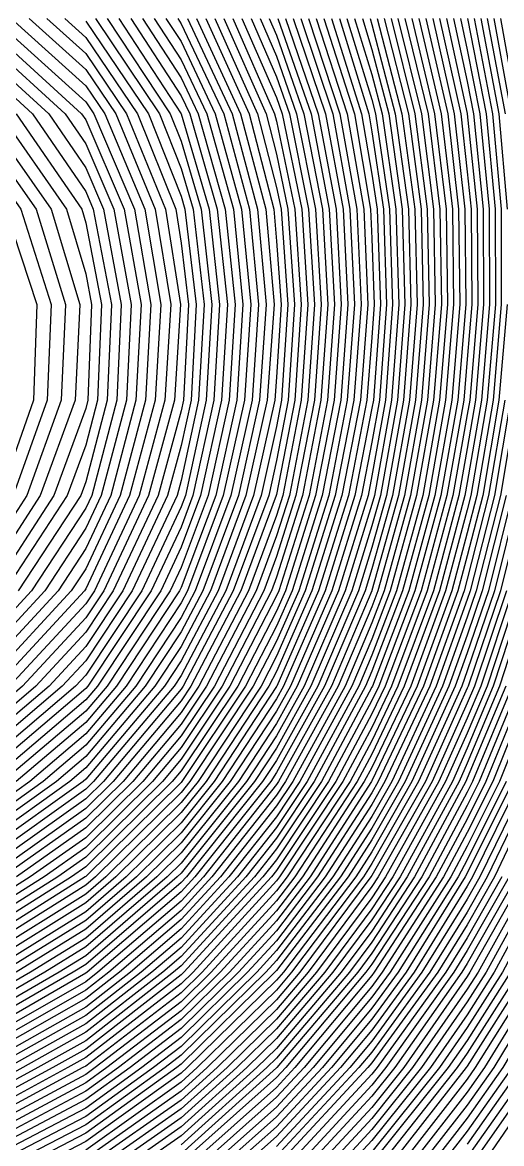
# Model space of a CAD drawing. Header units: inches. Extents: x -3765 to -2207, y 6717241 to 6718976.
# Drawn here: x -2479.46 to -2460.63, y 6717790.76 to 6717834.82 of the extents above; entities that cross this region are included whole.
import ezdxf

# ---------------------------------------------------------------- set-up
doc = ezdxf.new("R2010")
doc.units = ezdxf.units.IN
doc.header["$MEASUREMENT"] = 0

msp = doc.modelspace()

# ---------------------------------------------------------------- linework, layer by layer
for points in [[(-2461.566, 6717857.459), (-2458.749, 6717853.711), (-2458.231, 6717852.863), (-2456.679, 6717849.963), (-2455.163, 6717846.215), (-2454.483, 6717843.991), (-2454.037, 6717842.466), (-2453.216, 6717838.718), (-2452.688, 6717834.97), (-2452.411, 6717831.222), (-2452.363, 6717827.474), (-2452.524, 6717823.726), (-2452.894, 6717819.978), (-2453.484, 6717816.23), (-2454.322, 6717812.482), (-2454.483, 6717811.92), (-2455.345, 6717808.734), (-2456.647, 6717804.986), (-2458.231, 6717801.42), (-2458.313, 6717801.238), (-2460.275, 6717797.49), (-2461.979, 6717794.81), (-2462.722, 6717793.742), (-2465.727, 6717789.998)], [(-2461.979, 6717857.334), (-2459.196, 6717853.711), (-2458.231, 6717852.132), (-2457.07, 6717849.963), (-2455.508, 6717846.215), (-2454.483, 6717842.865), (-2454.366, 6717842.466), (-2453.516, 6717838.718), (-2452.967, 6717834.97), (-2452.677, 6717831.222), (-2452.62, 6717827.474), (-2452.778, 6717823.726), (-2453.151, 6717819.978), (-2453.747, 6717816.23), (-2454.483, 6717812.97), (-2454.586, 6717812.482), (-2455.607, 6717808.734), (-2456.93, 6717804.986), (-2458.231, 6717802.056), (-2458.601, 6717801.238), (-2460.595, 6717797.49), (-2461.979, 6717795.313), (-2463.073, 6717793.742), (-2465.727, 6717790.434)], [(-2461.04, 6717857.459), (-2458.302, 6717853.711), (-2458.231, 6717853.594), (-2456.288, 6717849.963), (-2454.819, 6717846.215), (-2454.483, 6717845.117), (-2453.707, 6717842.466), (-2452.915, 6717838.718), (-2452.408, 6717834.97), (-2452.145, 6717831.222), (-2452.105, 6717827.474), (-2452.27, 6717823.726), (-2452.638, 6717819.978), (-2453.221, 6717816.23), (-2454.046, 6717812.482), (-2454.483, 6717810.953), (-2455.083, 6717808.734), (-2456.365, 6717804.986), (-2458.009, 6717801.238), (-2458.231, 6717800.799), (-2459.954, 6717797.49), (-2461.979, 6717794.307), (-2462.372, 6717793.742), (-2465.334, 6717789.994)], [(-2460.514, 6717857.459), (-2458.231, 6717854.319), (-2457.85, 6717853.711), (-2455.897, 6717849.963), (-2454.483, 6717846.241), (-2454.473, 6717846.215), (-2453.378, 6717842.466), (-2452.615, 6717838.718), (-2452.128, 6717834.97), (-2451.879, 6717831.222), (-2451.847, 6717827.474), (-2452.015, 6717823.726), (-2452.382, 6717819.978), (-2452.958, 6717816.23), (-2453.769, 6717812.482), (-2454.483, 6717809.985), (-2454.822, 6717808.734), (-2456.083, 6717804.986), (-2457.698, 6717801.238), (-2458.231, 6717800.185), (-2459.634, 6717797.49), (-2461.979, 6717793.803), (-2462.022, 6717793.742), (-2464.937, 6717789.994)], [(-2459.988, 6717857.459), (-2458.231, 6717855.042), (-2457.398, 6717853.711), (-2455.506, 6717849.963), (-2454.483, 6717847.27), (-2454.106, 6717846.215), (-2453.048, 6717842.466), (-2452.314, 6717838.718), (-2451.848, 6717834.97), (-2451.613, 6717831.222), (-2451.59, 6717827.474), (-2451.761, 6717823.726), (-2452.126, 6717819.978), (-2452.695, 6717816.23), (-2453.493, 6717812.482), (-2454.483, 6717809.018), (-2454.56, 6717808.734), (-2455.8, 6717804.986), (-2457.387, 6717801.238), (-2458.231, 6717799.57), (-2459.314, 6717797.49), (-2461.662, 6717793.742), (-2461.979, 6717793.293), (-2464.54, 6717789.994)], [(-2459.463, 6717857.459), (-2458.231, 6717855.765), (-2456.946, 6717853.711), (-2455.115, 6717849.963), (-2454.483, 6717848.299), (-2453.738, 6717846.215), (-2452.719, 6717842.466), (-2452.014, 6717838.718), (-2451.568, 6717834.97), (-2451.347, 6717831.222), (-2451.332, 6717827.474), (-2451.507, 6717823.726), (-2451.87, 6717819.978), (-2452.432, 6717816.23), (-2453.216, 6717812.482), (-2454.273, 6717808.734), (-2454.483, 6717808.129), (-2455.518, 6717804.986), (-2457.076, 6717801.238), (-2458.231, 6717798.955), (-2458.994, 6717797.49), (-2461.301, 6717793.742), (-2461.979, 6717792.782), (-2464.144, 6717789.994)], [(-2458.937, 6717857.459), (-2458.231, 6717856.488), (-2456.493, 6717853.711), (-2454.724, 6717849.963), (-2454.483, 6717849.328), (-2453.37, 6717846.215), (-2452.39, 6717842.466), (-2451.713, 6717838.718), (-2451.288, 6717834.97), (-2451.081, 6717831.222), (-2451.075, 6717827.474), (-2451.253, 6717823.726), (-2451.614, 6717819.978), (-2452.169, 6717816.23), (-2452.94, 6717812.482), (-2453.977, 6717808.734), (-2454.483, 6717807.272), (-2455.236, 6717804.986), (-2456.765, 6717801.238), (-2458.231, 6717798.341), (-2458.674, 6717797.49), (-2460.939, 6717793.742), (-2461.979, 6717792.271), (-2463.747, 6717789.994)], [(-2458.231, 6717857.211), (-2456.041, 6717853.711), (-2454.483, 6717850.338), (-2454.322, 6717849.963), (-2453.002, 6717846.215), (-2452.06, 6717842.466), (-2451.413, 6717838.718), (-2451.008, 6717834.97), (-2450.815, 6717831.222), (-2450.817, 6717827.474), (-2450.998, 6717823.726), (-2451.358, 6717819.978), (-2451.906, 6717816.23), (-2452.664, 6717812.482), (-2453.681, 6717808.734), (-2454.483, 6717806.414), (-2454.953, 6717804.986), (-2456.454, 6717801.238), (-2458.231, 6717797.726), (-2458.354, 6717797.49), (-2460.578, 6717793.742), (-2461.979, 6717791.76), (-2463.35, 6717789.994)], [(-2456.806, 6717857.459), (-2454.684, 6717853.711), (-2454.483, 6717853.275), (-2453.068, 6717849.963), (-2451.899, 6717846.215), (-2451.072, 6717842.466), (-2450.735, 6717840.295), (-2450.481, 6717838.718), (-2450.091, 6717834.97), (-2449.918, 6717831.222), (-2449.944, 6717827.474), (-2450.158, 6717823.726), (-2450.565, 6717819.978), (-2450.735, 6717818.926), (-2451.117, 6717816.23), (-2451.835, 6717812.482), (-2452.792, 6717808.734), (-2454.051, 6717804.986), (-2454.483, 6717803.917), (-2455.522, 6717801.238), (-2457.318, 6717797.49), (-2458.231, 6717795.886), (-2459.494, 6717793.742), (-2461.979, 6717790.227)], [(-2457.342, 6717857.459), (-2455.136, 6717853.711), (-2454.483, 6717852.296), (-2453.486, 6717849.963), (-2452.267, 6717846.215), (-2451.401, 6717842.466), (-2450.812, 6717838.718), (-2450.735, 6717837.969), (-2450.409, 6717834.97), (-2450.221, 6717831.222), (-2450.239, 6717827.474), (-2450.452, 6717823.726), (-2450.735, 6717821.141), (-2450.846, 6717819.978), (-2451.38, 6717816.23), (-2452.111, 6717812.482), (-2453.088, 6717808.734), (-2454.375, 6717804.986), (-2454.483, 6717804.719), (-2455.833, 6717801.238), (-2457.667, 6717797.49), (-2458.231, 6717796.499), (-2459.855, 6717793.742), (-2461.979, 6717790.738)], [(-2456.269, 6717857.459), (-2454.483, 6717854.246), (-2454.212, 6717853.711), (-2452.65, 6717849.963), (-2451.531, 6717846.215), (-2450.743, 6717842.466), (-2450.735, 6717842.415), (-2450.14, 6717838.718), (-2449.773, 6717834.97), (-2449.615, 6717831.222), (-2449.649, 6717827.474), (-2449.864, 6717823.726), (-2450.266, 6717819.978), (-2450.735, 6717817.071), (-2450.854, 6717816.23), (-2451.558, 6717812.482), (-2452.495, 6717808.734), (-2453.727, 6717804.986), (-2454.483, 6717803.115), (-2455.211, 6717801.238), (-2456.969, 6717797.49), (-2458.231, 6717795.272), (-2459.133, 6717793.742), (-2461.754, 6717789.994)], [(-2455.733, 6717857.459), (-2454.483, 6717855.21), (-2453.725, 6717853.711), (-2452.232, 6717849.963), (-2451.163, 6717846.215), (-2450.735, 6717844.174), (-2450.37, 6717842.466), (-2449.799, 6717838.718), (-2449.455, 6717834.97), (-2449.313, 6717831.222), (-2449.354, 6717827.474), (-2449.57, 6717823.726), (-2449.966, 6717819.978), (-2450.564, 6717816.23), (-2450.735, 6717815.418), (-2451.282, 6717812.482), (-2452.199, 6717808.734), (-2453.402, 6717804.986), (-2454.483, 6717802.313), (-2454.9, 6717801.238), (-2456.62, 6717797.49), (-2458.231, 6717794.659), (-2458.771, 6717793.742), (-2461.34, 6717789.994)], [(-2478.851, 6717793.742), (-2480.719, 6717792.736), (-2484.467, 6717791.431), (-2488.215, 6717790.819), (-2491.963, 6717790.899), (-2495.711, 6717791.74), (-2499.46, 6717793.496), (-2499.807, 6717793.742), (-2503.208, 6717796.552), (-2504.027, 6717797.49), (-2506.647, 6717801.238), (-2506.956, 6717801.807), (-2508.387, 6717804.986), (-2509.574, 6717808.734), (-2510.319, 6717812.482), (-2510.675, 6717816.23), (-2510.666, 6717819.978), (-2510.304, 6717823.726), (-2509.6, 6717827.474), (-2508.553, 6717831.222), (-2507.126, 6717834.97)], [(-2479.442, 6717793.742), (-2480.719, 6717793.054), (-2484.467, 6717791.746), (-2488.215, 6717791.138), (-2491.963, 6717791.23), (-2495.711, 6717792.093), (-2499.187, 6717793.742), (-2499.46, 6717793.888), (-2503.208, 6717797.004), (-2503.632, 6717797.49), (-2506.296, 6717801.238), (-2506.956, 6717802.452), (-2508.096, 6717804.986), (-2509.304, 6717808.734), (-2510.064, 6717812.482), (-2510.429, 6717816.23), (-2510.424, 6717819.978), (-2510.063, 6717823.726), (-2509.356, 6717827.474), (-2508.301, 6717831.222), (-2506.956, 6717834.74), (-2506.858, 6717834.97)], [(-2478.019, 6717797.49), (-2480.719, 6717795.939), (-2484.467, 6717794.591), (-2488.215, 6717794.013), (-2491.963, 6717794.223), (-2495.711, 6717795.311), (-2499.46, 6717797.475), (-2499.477, 6717797.49), (-2503.13, 6717801.238), (-2503.208, 6717801.339), (-2505.342, 6717804.986), (-2506.869, 6717808.734), (-2506.956, 6717809.052), (-2507.766, 6717812.482), (-2508.213, 6717816.23), (-2508.249, 6717819.978), (-2507.894, 6717823.726), (-2507.161, 6717827.474), (-2506.956, 6717828.177), (-2505.978, 6717831.222), (-2504.343, 6717834.97)], [(-2478.578, 6717797.49), (-2480.719, 6717796.261), (-2484.467, 6717794.911), (-2488.215, 6717794.338), (-2491.963, 6717794.562), (-2495.711, 6717795.673), (-2498.856, 6717797.49), (-2499.46, 6717797.899), (-2502.716, 6717801.238), (-2503.208, 6717801.882), (-2505.024, 6717804.986), (-2506.574, 6717808.734), (-2506.956, 6717810.133), (-2507.511, 6717812.482), (-2507.967, 6717816.23), (-2508.008, 6717819.978), (-2507.653, 6717823.726), (-2506.956, 6717827.278), (-2506.914, 6717827.474), (-2505.71, 6717831.222), (-2504.064, 6717834.97)], [(-2479.138, 6717797.49), (-2480.719, 6717796.582), (-2484.467, 6717795.23), (-2488.215, 6717794.664), (-2491.963, 6717794.901), (-2495.711, 6717796.036), (-2498.229, 6717797.49), (-2499.46, 6717798.324), (-2502.301, 6717801.238), (-2503.208, 6717802.425), (-2504.706, 6717804.986), (-2506.28, 6717808.734), (-2506.956, 6717811.213), (-2507.255, 6717812.482), (-2507.721, 6717816.23), (-2507.766, 6717819.978), (-2507.412, 6717823.726), (-2506.956, 6717826.05), (-2506.651, 6717827.474), (-2505.441, 6717831.222), (-2503.784, 6717834.97)], [(-2478.071, 6717801.238), (-2480.719, 6717799.576), (-2484.467, 6717798.14), (-2488.215, 6717797.595), (-2491.963, 6717797.978), (-2495.711, 6717799.413), (-2498.289, 6717801.238), (-2499.46, 6717802.26), (-2501.603, 6717804.986), (-2503.208, 6717807.798), (-2503.628, 6717808.734), (-2504.775, 6717812.482), (-2505.374, 6717816.23), (-2505.471, 6717819.978), (-2505.101, 6717823.726), (-2504.288, 6717827.474), (-2503.208, 6717830.69), (-2502.999, 6717831.222), (-2501.009, 6717834.97)], [(-2478.61, 6717801.238), (-2480.719, 6717799.914), (-2484.467, 6717798.477), (-2488.215, 6717797.94), (-2491.963, 6717798.338), (-2495.711, 6717799.799), (-2497.744, 6717801.238), (-2499.46, 6717802.736), (-2501.229, 6717804.986), (-2503.208, 6717808.454), (-2503.333, 6717808.734), (-2504.496, 6717812.482), (-2505.105, 6717816.23), (-2505.208, 6717819.978), (-2504.841, 6717823.726), (-2504.026, 6717827.474), (-2503.208, 6717829.909), (-2502.693, 6717831.222), (-2500.692, 6717834.97)], [(-2479.148, 6717801.238), (-2480.719, 6717800.252), (-2484.467, 6717798.815), (-2488.215, 6717798.284), (-2491.963, 6717798.698), (-2495.711, 6717800.185), (-2497.199, 6717801.238), (-2499.46, 6717803.212), (-2500.854, 6717804.986), (-2503.009, 6717808.734), (-2503.208, 6717809.246), (-2504.218, 6717812.482), (-2504.837, 6717816.23), (-2504.946, 6717819.978), (-2504.58, 6717823.726), (-2503.763, 6717827.474), (-2503.208, 6717829.128), (-2502.387, 6717831.222), (-2500.375, 6717834.97)], [(-2478.65, 6717804.986), (-2480.719, 6717803.511), (-2484.467, 6717801.918), (-2488.215, 6717801.402), (-2491.963, 6717802.021), (-2495.711, 6717803.944), (-2496.888, 6717804.986), (-2499.46, 6717808.011), (-2499.896, 6717808.734), (-2501.454, 6717812.482), (-2502.288, 6717816.23), (-2502.479, 6717819.978), (-2502.083, 6717823.726), (-2501.137, 6717827.474), (-2499.632, 6717831.222), (-2499.46, 6717831.538), (-2497.086, 6717834.97)], [(-2479.174, 6717804.986), (-2480.719, 6717803.885), (-2484.467, 6717802.293), (-2488.215, 6717801.786), (-2491.963, 6717802.424), (-2495.711, 6717804.376), (-2496.401, 6717804.986), (-2499.46, 6717808.584), (-2499.55, 6717808.734), (-2501.128, 6717812.482), (-2501.975, 6717816.23), (-2502.174, 6717819.978), (-2501.782, 6717823.726), (-2500.836, 6717827.474), (-2499.46, 6717830.895), (-2499.294, 6717831.222), (-2496.697, 6717834.97)], [(-2479.452, 6717808.734), (-2480.719, 6717807.657), (-2484.467, 6717805.795), (-2488.215, 6717805.292), (-2491.963, 6717806.253), (-2495.469, 6717808.734), (-2495.711, 6717808.98), (-2497.83, 6717812.482), (-2499.071, 6717816.23), (-2499.419, 6717819.978), (-2498.979, 6717823.726), (-2497.803, 6717827.474), (-2495.892, 6717831.222), (-2495.711, 6717831.48), (-2492.25, 6717834.97)], [(-2465.8, 6717834.97), (-2465.727, 6717834.733), (-2464.806, 6717831.222), (-2464.289, 6717827.474), (-2464.192, 6717823.726), (-2464.484, 6717819.978), (-2465.154, 6717816.23), (-2465.727, 6717814.185), (-2466.252, 6717812.482), (-2467.855, 6717808.734), (-2469.475, 6717805.817), (-2470.021, 6717804.986), (-2473.014, 6717801.238), (-2473.223, 6717801.01), (-2476.971, 6717797.791), (-2477.459, 6717797.49), (-2480.719, 6717795.618), (-2484.467, 6717794.272), (-2487.878, 6717793.742)], [(-2477.793, 6717834.97), (-2476.971, 6717834.23), (-2474.934, 6717831.222), (-2473.434, 6717827.474), (-2473.223, 6717826.139), (-2472.935, 6717823.726), (-2473.131, 6717819.978), (-2473.223, 6717819.559), (-2474.129, 6717816.23), (-2475.887, 6717812.482), (-2476.971, 6717810.851), (-2478.933, 6717808.734), (-2480.719, 6717807.216), (-2484.467, 6717805.35), (-2487.13, 6717804.986)], [(-2472.969, 6717834.97), (-2471.216, 6717831.222), (-2470.217, 6717827.474), (-2469.878, 6717823.726), (-2470.138, 6717819.978), (-2470.971, 6717816.23), (-2472.371, 6717812.482), (-2473.223, 6717810.862), (-2474.629, 6717808.734), (-2476.971, 6717805.965), (-2478.125, 6717804.986), (-2480.719, 6717803.138), (-2484.467, 6717801.544), (-2486.669, 6717801.238)], [(-2469.115, 6717834.97), (-2467.833, 6717831.222), (-2467.129, 6717827.474), (-2466.935, 6717823.726), (-2467.21, 6717819.978), (-2467.937, 6717816.23), (-2469.125, 6717812.482), (-2469.475, 6717811.686), (-2470.998, 6717808.734), (-2473.223, 6717805.402), (-2473.574, 6717804.986), (-2476.971, 6717801.635), (-2477.533, 6717801.238), (-2480.719, 6717799.238), (-2484.467, 6717797.803), (-2486.611, 6717797.49)], [(-2465.52, 6717834.97), (-2464.549, 6717831.222), (-2464.043, 6717827.474), (-2463.952, 6717823.726), (-2464.248, 6717819.978), (-2464.916, 6717816.23), (-2465.727, 6717813.339), (-2465.991, 6717812.482), (-2467.586, 6717808.734), (-2469.475, 6717805.334), (-2469.703, 6717804.986), (-2472.68, 6717801.238), (-2473.223, 6717800.647), (-2476.917, 6717797.49), (-2476.971, 6717797.447), (-2480.719, 6717795.297), (-2484.467, 6717793.952), (-2485.823, 6717793.742)], [(-2462.246, 6717834.97), (-2461.979, 6717833.745), (-2461.482, 6717831.222), (-2461.117, 6717827.474), (-2461.104, 6717823.726), (-2461.423, 6717819.978), (-2461.979, 6717816.731), (-2462.067, 6717816.23), (-2463.069, 6717812.482), (-2464.452, 6717808.734), (-2465.727, 6717806.063), (-2466.304, 6717804.986), (-2468.756, 6717801.238), (-2469.475, 6717800.297), (-2472.04, 6717797.49), (-2473.223, 6717796.33), (-2476.597, 6717793.742), (-2476.971, 6717793.472), (-2480.719, 6717791.463), (-2484.467, 6717790.172)], [(-2462.519, 6717834.97), (-2461.979, 6717832.492), (-2461.729, 6717831.222), (-2461.354, 6717827.474), (-2461.336, 6717823.726), (-2461.653, 6717819.978), (-2461.979, 6717818.073), (-2462.305, 6717816.23), (-2463.311, 6717812.482), (-2464.703, 6717808.734), (-2465.727, 6717806.589), (-2466.585, 6717804.986), (-2469.055, 6717801.238), (-2469.475, 6717800.688), (-2472.398, 6717797.49), (-2473.223, 6717796.68), (-2476.971, 6717793.802), (-2477.079, 6717793.742), (-2480.719, 6717791.781), (-2484.467, 6717790.487)], [(-2468.814, 6717834.97), (-2467.55, 6717831.222), (-2466.858, 6717827.474), (-2466.673, 6717823.726), (-2466.952, 6717819.978), (-2467.68, 6717816.23), (-2468.864, 6717812.482), (-2469.475, 6717811.092), (-2470.691, 6717808.734), (-2473.194, 6717804.986), (-2473.223, 6717804.949), (-2476.971, 6717801.254), (-2476.995, 6717801.238), (-2480.719, 6717798.9), (-2484.403, 6717797.49)], [(-2472.612, 6717834.97), (-2470.883, 6717831.222), (-2469.9, 6717827.474), (-2469.572, 6717823.726), (-2469.839, 6717819.978), (-2470.674, 6717816.23), (-2472.071, 6717812.482), (-2473.223, 6717810.292), (-2474.252, 6717808.734), (-2476.971, 6717805.519), (-2477.6, 6717804.986), (-2480.719, 6717802.764), (-2484.305, 6717801.238)], [(-2476.971, 6717834.863), (-2474.505, 6717831.222), (-2473.223, 6717827.991), (-2473.072, 6717827.474), (-2472.629, 6717823.726), (-2472.832, 6717819.978), (-2473.223, 6717818.189), (-2473.756, 6717816.23), (-2475.515, 6717812.482), (-2476.971, 6717810.291), (-2478.414, 6717808.734), (-2480.719, 6717806.775), (-2484.305, 6717804.986)], [(-2465.247, 6717834.97), (-2464.291, 6717831.222), (-2463.796, 6717827.474), (-2463.712, 6717823.726), (-2464.011, 6717819.978), (-2464.679, 6717816.23), (-2465.727, 6717812.492), (-2465.73, 6717812.482), (-2467.317, 6717808.734), (-2469.396, 6717804.986), (-2469.475, 6717804.867), (-2472.346, 6717801.238), (-2473.223, 6717800.284), (-2476.492, 6717797.49), (-2476.971, 6717797.116), (-2480.719, 6717794.975), (-2484.162, 6717793.742)], [(-2461.973, 6717834.97), (-2461.235, 6717831.222), (-2460.88, 6717827.474), (-2460.872, 6717823.726), (-2461.193, 6717819.978), (-2461.834, 6717816.23), (-2461.979, 6717815.662), (-2462.828, 6717812.482), (-2464.201, 6717808.734), (-2465.727, 6717805.538), (-2466.023, 6717804.986), (-2468.456, 6717801.238), (-2469.475, 6717799.905), (-2471.682, 6717797.49), (-2473.223, 6717795.979), (-2476.14, 6717793.742), (-2476.971, 6717793.142), (-2480.719, 6717791.145), (-2484.067, 6717789.994)], [(-2483.735, 6717834.97), (-2480.719, 6717833.897), (-2477.777, 6717831.222), (-2476.971, 6717830.045), (-2475.863, 6717827.474), (-2475.186, 6717823.726), (-2475.374, 6717819.978), (-2476.364, 6717816.23), (-2476.971, 6717814.936), (-2478.582, 6717812.482), (-2480.719, 6717810.174), (-2483.028, 6717808.734)], [(-2468.512, 6717834.97), (-2467.266, 6717831.222), (-2466.587, 6717827.474), (-2466.41, 6717823.726), (-2466.694, 6717819.978), (-2467.422, 6717816.23), (-2468.603, 6717812.482), (-2469.475, 6717810.498), (-2470.385, 6717808.734), (-2472.877, 6717804.986), (-2473.223, 6717804.554), (-2476.587, 6717801.238), (-2476.971, 6717800.907), (-2480.719, 6717798.562), (-2483.521, 6717797.49)], [(-2472.256, 6717834.97), (-2470.549, 6717831.222), (-2469.583, 6717827.474), (-2469.475, 6717826.225), (-2469.296, 6717823.726), (-2469.475, 6717820.878), (-2469.539, 6717819.978), (-2470.376, 6717816.23), (-2471.771, 6717812.482), (-2473.223, 6717809.722), (-2473.876, 6717808.734), (-2476.971, 6717805.074), (-2477.075, 6717804.986), (-2480.719, 6717802.39), (-2483.427, 6717801.238)], [(-2476.588, 6717834.97), (-2474.076, 6717831.222), (-2473.223, 6717829.073), (-2472.754, 6717827.474), (-2472.323, 6717823.726), (-2472.533, 6717819.978), (-2473.223, 6717816.819), (-2473.383, 6717816.23), (-2475.143, 6717812.482), (-2476.971, 6717809.73), (-2477.895, 6717808.734), (-2480.719, 6717806.334), (-2483.421, 6717804.986)], [(-2464.974, 6717834.97), (-2464.034, 6717831.222), (-2463.549, 6717827.474), (-2463.472, 6717823.726), (-2463.774, 6717819.978), (-2464.441, 6717816.23), (-2465.488, 6717812.482), (-2465.727, 6717811.855), (-2467.048, 6717808.734), (-2469.115, 6717804.986), (-2469.475, 6717804.445), (-2472.012, 6717801.238), (-2473.223, 6717799.921), (-2476.067, 6717797.49), (-2476.971, 6717796.784), (-2480.719, 6717794.654), (-2483.265, 6717793.742)], [(-2461.712, 6717834.97), (-2460.989, 6717831.222), (-2460.643, 6717827.474), (-2460.641, 6717823.726), (-2460.963, 6717819.978), (-2461.602, 6717816.23), (-2461.979, 6717814.756), (-2462.586, 6717812.482), (-2463.951, 6717808.734), (-2465.727, 6717805.013), (-2465.741, 6717804.986), (-2468.157, 6717801.238), (-2469.475, 6717799.514), (-2471.324, 6717797.49), (-2473.223, 6717795.628), (-2475.682, 6717793.742), (-2476.971, 6717792.812), (-2480.719, 6717790.826), (-2483.142, 6717789.994)], [(-2468.211, 6717834.97), (-2466.982, 6717831.222), (-2466.316, 6717827.474), (-2466.148, 6717823.726), (-2466.437, 6717819.978), (-2467.165, 6717816.23), (-2468.342, 6717812.482), (-2469.475, 6717809.905), (-2470.079, 6717808.734), (-2472.559, 6717804.986), (-2473.223, 6717804.158), (-2476.185, 6717801.238), (-2476.971, 6717800.561), (-2480.719, 6717798.225), (-2482.639, 6717797.49)], [(-2471.9, 6717834.97), (-2470.215, 6717831.222), (-2469.475, 6717828.334), (-2469.296, 6717827.474), (-2469.034, 6717823.726), (-2469.273, 6717819.978), (-2469.475, 6717818.933), (-2470.079, 6717816.23), (-2471.471, 6717812.482), (-2473.223, 6717809.152), (-2473.499, 6717808.734), (-2476.662, 6717804.986), (-2476.971, 6717804.681), (-2480.719, 6717802.016), (-2482.548, 6717801.238)], [(-2476.126, 6717834.97), (-2473.647, 6717831.222), (-2473.223, 6717830.154), (-2472.437, 6717827.474), (-2472.018, 6717823.726), (-2472.233, 6717819.978), (-2473.054, 6717816.23), (-2473.223, 6717815.778), (-2474.77, 6717812.482), (-2476.971, 6717809.17), (-2477.375, 6717808.734), (-2480.719, 6717805.893), (-2482.537, 6717804.986)], [(-2464.701, 6717834.97), (-2463.777, 6717831.222), (-2463.302, 6717827.474), (-2463.233, 6717823.726), (-2463.537, 6717819.978), (-2464.204, 6717816.23), (-2465.246, 6717812.482), (-2465.727, 6717811.22), (-2466.779, 6717808.734), (-2468.834, 6717804.986), (-2469.475, 6717804.023), (-2471.678, 6717801.238), (-2473.223, 6717799.557), (-2475.642, 6717797.49), (-2476.971, 6717796.453), (-2480.719, 6717794.333), (-2482.368, 6717793.742)], [(-2482.095, 6717834.97), (-2480.719, 6717834.481), (-2477.134, 6717831.222), (-2476.971, 6717830.984), (-2475.458, 6717827.474), (-2474.797, 6717823.726), (-2474.996, 6717819.978), (-2475.991, 6717816.23), (-2476.971, 6717814.141), (-2478.06, 6717812.482), (-2480.719, 6717809.611), (-2482.126, 6717808.734)], [(-2467.91, 6717834.97), (-2466.698, 6717831.222), (-2466.045, 6717827.474), (-2465.886, 6717823.726), (-2466.179, 6717819.978), (-2466.907, 6717816.23), (-2468.08, 6717812.482), (-2469.475, 6717809.311), (-2469.772, 6717808.734), (-2472.242, 6717804.986), (-2473.223, 6717803.762), (-2475.784, 6717801.238), (-2476.971, 6717800.214), (-2480.719, 6717797.887), (-2481.756, 6717797.49)], [(-2471.544, 6717834.97), (-2469.881, 6717831.222), (-2469.475, 6717829.637), (-2469.025, 6717827.474), (-2468.772, 6717823.726), (-2469.015, 6717819.978), (-2469.475, 6717817.601), (-2469.781, 6717816.23), (-2471.172, 6717812.482), (-2473.142, 6717808.734), (-2473.223, 6717808.612), (-2476.276, 6717804.986), (-2476.971, 6717804.3), (-2480.719, 6717801.642), (-2481.669, 6717801.238)], [(-2475.664, 6717834.97), (-2473.223, 6717831.231), (-2473.219, 6717831.222), (-2472.12, 6717827.474), (-2471.712, 6717823.726), (-2471.934, 6717819.978), (-2472.756, 6717816.23), (-2473.223, 6717814.985), (-2474.398, 6717812.482), (-2476.888, 6717808.734), (-2476.971, 6717808.635), (-2480.719, 6717805.452), (-2481.653, 6717804.986)], [(-2464.429, 6717834.97), (-2463.519, 6717831.222), (-2463.056, 6717827.474), (-2462.993, 6717823.726), (-2463.3, 6717819.978), (-2463.967, 6717816.23), (-2465.004, 6717812.482), (-2465.727, 6717810.585), (-2466.511, 6717808.734), (-2468.553, 6717804.986), (-2469.475, 6717803.601), (-2471.344, 6717801.238), (-2473.223, 6717799.194), (-2475.217, 6717797.49), (-2476.971, 6717796.122), (-2480.719, 6717794.011), (-2481.471, 6717793.742)], [(-2480.606, 6717834.97), (-2476.971, 6717831.695), (-2476.651, 6717831.222), (-2475.054, 6717827.474), (-2474.409, 6717823.726), (-2474.618, 6717819.978), (-2475.619, 6717816.23), (-2476.971, 6717813.347), (-2477.539, 6717812.482), (-2480.719, 6717809.049), (-2481.224, 6717808.734)], [(-2467.608, 6717834.97), (-2466.414, 6717831.222), (-2465.774, 6717827.474), (-2465.727, 6717826.331), (-2465.632, 6717823.726), (-2465.727, 6717822.436), (-2465.921, 6717819.978), (-2466.65, 6717816.23), (-2467.819, 6717812.482), (-2469.467, 6717808.734), (-2469.475, 6717808.72), (-2471.925, 6717804.986), (-2473.223, 6717803.366), (-2475.382, 6717801.238), (-2476.971, 6717799.868), (-2480.719, 6717797.549), (-2480.874, 6717797.49)], [(-2471.187, 6717834.97), (-2469.547, 6717831.222), (-2469.475, 6717830.94), (-2468.754, 6717827.474), (-2468.509, 6717823.726), (-2468.757, 6717819.978), (-2469.475, 6717816.269), (-2469.484, 6717816.23), (-2470.872, 6717812.482), (-2472.835, 6717808.734), (-2473.223, 6717808.154), (-2475.89, 6717804.986), (-2476.971, 6717803.919), (-2480.719, 6717801.268), (-2480.791, 6717801.238)], [(-2475.202, 6717834.97), (-2473.223, 6717831.938), (-2472.885, 6717831.222), (-2471.803, 6717827.474), (-2471.406, 6717823.726), (-2471.635, 6717819.978), (-2472.459, 6717816.23), (-2473.223, 6717814.192), (-2474.026, 6717812.482), (-2476.511, 6717808.734), (-2476.971, 6717808.19), (-2480.719, 6717805.011), (-2480.769, 6717804.986)], [(-2464.156, 6717834.97), (-2463.262, 6717831.222), (-2462.809, 6717827.474), (-2462.753, 6717823.726), (-2463.064, 6717819.978), (-2463.729, 6717816.23), (-2464.762, 6717812.482), (-2465.727, 6717809.95), (-2466.242, 6717808.734), (-2468.272, 6717804.986), (-2469.475, 6717803.178), (-2471.01, 6717801.238), (-2473.223, 6717798.831), (-2474.792, 6717797.49), (-2476.971, 6717795.79), (-2480.624, 6717793.742)], [(-2479.903, 6717834.97), (-2476.971, 6717832.329), (-2476.222, 6717831.222), (-2474.649, 6717827.474), (-2474.021, 6717823.726), (-2474.241, 6717819.978), (-2475.246, 6717816.23), (-2476.971, 6717812.553), (-2477.018, 6717812.482), (-2480.49, 6717808.734)], [(-2467.307, 6717834.97), (-2466.13, 6717831.222), (-2465.727, 6717828.852), (-2465.523, 6717827.474), (-2465.392, 6717823.726), (-2465.668, 6717819.978), (-2465.727, 6717819.651), (-2466.392, 6717816.23), (-2467.558, 6717812.482), (-2469.198, 6717808.734), (-2469.475, 6717808.236), (-2471.607, 6717804.986), (-2473.223, 6717802.97), (-2474.98, 6717801.238), (-2476.971, 6717799.522), (-2480.257, 6717797.49)], [(-2470.831, 6717834.97), (-2469.475, 6717831.862), (-2469.253, 6717831.222), (-2468.483, 6717827.474), (-2468.247, 6717823.726), (-2468.499, 6717819.978), (-2469.225, 6717816.23), (-2469.475, 6717815.444), (-2470.572, 6717812.482), (-2472.529, 6717808.734), (-2473.223, 6717807.695), (-2475.504, 6717804.986), (-2476.971, 6717803.539), (-2480.225, 6717801.238)], [(-2474.74, 6717834.97), (-2473.223, 6717832.646), (-2472.551, 6717831.222), (-2471.486, 6717827.474), (-2471.101, 6717823.726), (-2471.335, 6717819.978), (-2472.161, 6717816.23), (-2473.223, 6717813.399), (-2473.653, 6717812.482), (-2476.135, 6717808.734), (-2476.971, 6717807.745), (-2480.224, 6717804.986)], [(-2463.883, 6717834.97), (-2463.005, 6717831.222), (-2462.562, 6717827.474), (-2462.513, 6717823.726), (-2462.827, 6717819.978), (-2463.492, 6717816.23), (-2464.521, 6717812.482), (-2465.727, 6717809.315), (-2465.973, 6717808.734), (-2467.99, 6717804.986), (-2469.475, 6717802.756), (-2470.676, 6717801.238), (-2473.223, 6717798.468), (-2474.367, 6717797.49), (-2476.971, 6717795.459), (-2480.033, 6717793.742)], [(-2479.199, 6717834.97), (-2476.971, 6717832.962), (-2475.793, 6717831.222), (-2474.244, 6717827.474), (-2473.633, 6717823.726), (-2473.863, 6717819.978), (-2474.874, 6717816.23), (-2476.632, 6717812.482), (-2476.971, 6717811.972), (-2479.971, 6717808.734)], [(-2474.279, 6717834.97), (-2473.223, 6717833.353), (-2472.218, 6717831.222), (-2471.169, 6717827.474), (-2470.795, 6717823.726), (-2471.036, 6717819.978), (-2471.864, 6717816.23), (-2473.223, 6717812.606), (-2473.281, 6717812.482), (-2475.758, 6717808.734), (-2476.971, 6717807.3), (-2479.699, 6717804.986)], [(-2467.005, 6717834.97), (-2465.847, 6717831.222), (-2465.727, 6717830.52), (-2465.276, 6717827.474), (-2465.152, 6717823.726), (-2465.432, 6717819.978), (-2465.727, 6717818.327), (-2466.135, 6717816.23), (-2467.297, 6717812.482), (-2468.93, 6717808.734), (-2469.475, 6717807.752), (-2471.29, 6717804.986), (-2473.223, 6717802.574), (-2474.578, 6717801.238), (-2476.971, 6717799.176), (-2479.698, 6717797.49)], [(-2470.475, 6717834.97), (-2469.475, 6717832.678), (-2468.969, 6717831.222), (-2468.212, 6717827.474), (-2467.984, 6717823.726), (-2468.241, 6717819.978), (-2468.967, 6717816.23), (-2469.475, 6717814.635), (-2470.272, 6717812.482), (-2472.223, 6717808.734), (-2473.223, 6717807.236), (-2475.118, 6717804.986), (-2476.971, 6717803.158), (-2479.686, 6717801.238)], [(-2478.496, 6717834.97), (-2476.971, 6717833.596), (-2475.363, 6717831.222), (-2473.839, 6717827.474), (-2473.245, 6717823.726), (-2473.485, 6717819.978), (-2474.501, 6717816.23), (-2476.26, 6717812.482), (-2476.971, 6717811.411), (-2479.452, 6717808.734)], [(-2463.61, 6717834.97), (-2462.747, 6717831.222), (-2462.316, 6717827.474), (-2462.273, 6717823.726), (-2462.59, 6717819.978), (-2463.254, 6717816.23), (-2464.279, 6717812.482), (-2465.706, 6717808.734), (-2465.727, 6717808.689), (-2467.709, 6717804.986), (-2469.475, 6717802.334), (-2470.342, 6717801.238), (-2473.223, 6717798.105), (-2473.942, 6717797.49), (-2476.971, 6717795.128), (-2479.442, 6717793.742)], [(-2473.817, 6717834.97), (-2473.223, 6717834.061), (-2471.884, 6717831.222), (-2470.852, 6717827.474), (-2470.489, 6717823.726), (-2470.737, 6717819.978), (-2471.566, 6717816.23), (-2472.97, 6717812.482), (-2473.223, 6717812.001), (-2475.382, 6717808.734), (-2476.971, 6717806.855), (-2479.174, 6717804.986)], [(-2470.119, 6717834.97), (-2469.475, 6717833.495), (-2468.685, 6717831.222), (-2467.942, 6717827.474), (-2467.722, 6717823.726), (-2467.984, 6717819.978), (-2468.71, 6717816.23), (-2469.475, 6717813.826), (-2469.973, 6717812.482), (-2471.917, 6717808.734), (-2473.223, 6717806.778), (-2474.732, 6717804.986), (-2476.971, 6717802.777), (-2479.148, 6717801.238)], [(-2466.704, 6717834.97), (-2465.727, 6717831.79), (-2465.578, 6717831.222), (-2465.03, 6717827.474), (-2464.912, 6717823.726), (-2465.195, 6717819.978), (-2465.727, 6717817.004), (-2465.877, 6717816.23), (-2467.036, 6717812.482), (-2468.661, 6717808.734), (-2469.475, 6717807.269), (-2470.973, 6717804.986), (-2473.223, 6717802.178), (-2474.177, 6717801.238), (-2476.971, 6717798.83), (-2479.138, 6717797.49)], [(-2463.337, 6717834.97), (-2462.49, 6717831.222), (-2462.069, 6717827.474), (-2462.033, 6717823.726), (-2462.353, 6717819.978), (-2463.017, 6717816.23), (-2464.037, 6717812.482), (-2465.455, 6717808.734), (-2465.727, 6717808.164), (-2467.428, 6717804.986), (-2469.475, 6717801.912), (-2470.008, 6717801.238), (-2473.223, 6717797.741), (-2473.517, 6717797.49), (-2476.971, 6717794.796), (-2478.851, 6717793.742)], [(-2473.355, 6717834.97), (-2473.223, 6717834.768), (-2471.55, 6717831.222), (-2470.534, 6717827.474), (-2470.184, 6717823.726), (-2470.437, 6717819.978), (-2471.269, 6717816.23), (-2472.67, 6717812.482), (-2473.223, 6717811.431), (-2475.005, 6717808.734), (-2476.971, 6717806.41), (-2478.65, 6717804.986)], [(-2469.762, 6717834.97), (-2469.475, 6717834.312), (-2468.401, 6717831.222), (-2467.671, 6717827.474), (-2467.46, 6717823.726), (-2467.726, 6717819.978), (-2468.452, 6717816.23), (-2469.475, 6717813.016), (-2469.673, 6717812.482), (-2471.61, 6717808.734), (-2473.223, 6717806.319), (-2474.346, 6717804.986), (-2476.971, 6717802.397), (-2478.61, 6717801.238)], [(-2466.403, 6717834.97), (-2465.727, 6717832.771), (-2465.321, 6717831.222), (-2464.783, 6717827.474), (-2464.672, 6717823.726), (-2464.958, 6717819.978), (-2465.628, 6717816.23), (-2465.727, 6717815.878), (-2466.775, 6717812.482), (-2468.392, 6717808.734), (-2469.475, 6717806.785), (-2470.655, 6717804.986), (-2473.223, 6717801.782), (-2473.775, 6717801.238), (-2476.971, 6717798.484), (-2478.578, 6717797.49)], [(-2463.064, 6717834.97), (-2462.233, 6717831.222), (-2461.979, 6717828.942), (-2461.828, 6717827.474), (-2461.799, 6717823.726), (-2461.979, 6717821.582), (-2462.116, 6717819.978), (-2462.78, 6717816.23), (-2463.795, 6717812.482), (-2465.204, 6717808.734), (-2465.727, 6717807.639), (-2467.147, 6717804.986), (-2469.475, 6717801.489), (-2469.674, 6717801.238), (-2473.113, 6717797.49), (-2473.223, 6717797.382), (-2476.971, 6717794.465), (-2478.26, 6717793.742)], [(-2469.417, 6717834.97), (-2468.117, 6717831.222), (-2467.4, 6717827.474), (-2467.197, 6717823.726), (-2467.468, 6717819.978), (-2468.195, 6717816.23), (-2469.386, 6717812.482), (-2469.475, 6717812.28), (-2471.304, 6717808.734), (-2473.223, 6717805.861), (-2473.96, 6717804.986), (-2476.971, 6717802.016), (-2478.071, 6717801.238)], [(-2466.101, 6717834.97), (-2465.727, 6717833.752), (-2465.063, 6717831.222), (-2464.536, 6717827.474), (-2464.432, 6717823.726), (-2464.721, 6717819.978), (-2465.391, 6717816.23), (-2465.727, 6717815.032), (-2466.514, 6717812.482), (-2468.123, 6717808.734), (-2469.475, 6717806.301), (-2470.338, 6717804.986), (-2473.223, 6717801.386), (-2473.373, 6717801.238), (-2476.971, 6717798.138), (-2478.019, 6717797.49)], [(-2462.791, 6717834.97), (-2461.979, 6717831.239), (-2461.976, 6717831.222), (-2461.591, 6717827.474), (-2461.567, 6717823.726), (-2461.882, 6717819.978), (-2461.979, 6717819.415), (-2462.542, 6717816.23), (-2463.553, 6717812.482), (-2464.954, 6717808.734), (-2465.727, 6717807.114), (-2466.866, 6717804.986), (-2469.354, 6717801.238), (-2469.475, 6717801.08), (-2472.755, 6717797.49), (-2473.223, 6717797.031), (-2476.971, 6717794.133), (-2477.67, 6717793.742)], [(-2461.451, 6717834.97), (-2460.742, 6717831.222), (-2460.406, 6717827.474)], [(-2461.19, 6717834.97), (-2460.495, 6717831.222)], [(-2460.929, 6717834.97), (-2460.248, 6717831.222)], [(-2460.668, 6717834.97), (-2460.001, 6717831.222)], [(-2480.719, 6717833.313), (-2478.419, 6717831.222), (-2476.971, 6717829.106), (-2476.268, 6717827.474), (-2475.574, 6717823.726), (-2475.752, 6717819.978), (-2476.737, 6717816.23), (-2476.971, 6717815.73), (-2479.103, 6717812.482), (-2480.719, 6717810.737)], [(-2481.561, 6717812.482), (-2484.467, 6717810.694), (-2488.215, 6717810.228), (-2491.963, 6717811.826), (-2492.609, 6717812.482), (-2494.776, 6717816.23), (-2495.499, 6717819.978), (-2494.994, 6717823.726), (-2493.381, 6717827.474), (-2491.963, 6717829.446), (-2489.683, 6717831.222), (-2488.215, 6717832.056), (-2484.467, 6717832.453), (-2481.315, 6717831.222), (-2480.719, 6717830.866), (-2478.325, 6717827.474), (-2477.197, 6717823.726), (-2477.392, 6717819.978), (-2478.757, 6717816.23), (-2480.719, 6717813.215), (-2481.561, 6717812.482)], [(-2480.719, 6717832.729), (-2479.062, 6717831.222), (-2476.971, 6717828.166), (-2476.673, 6717827.474), (-2475.962, 6717823.726), (-2476.13, 6717819.978), (-2476.971, 6717816.765), (-2477.168, 6717816.23), (-2479.624, 6717812.482)], [(-2482.498, 6717812.482), (-2484.467, 6717811.27), (-2488.215, 6717810.828), (-2491.963, 6717812.464), (-2491.981, 6717812.482), (-2494.188, 6717816.23), (-2494.94, 6717819.978), (-2494.456, 6717823.726), (-2492.852, 6717827.474), (-2491.963, 6717828.711), (-2488.74, 6717831.222), (-2488.215, 6717831.52), (-2484.467, 6717831.9), (-2482.731, 6717831.222), (-2480.719, 6717830.018), (-2478.924, 6717827.474), (-2477.764, 6717823.726), (-2477.936, 6717819.978), (-2479.287, 6717816.23), (-2480.719, 6717814.029), (-2482.498, 6717812.482)], [(-2483.434, 6717812.482), (-2484.467, 6717811.846), (-2488.215, 6717811.429), (-2490.628, 6717812.482), (-2491.963, 6717813.451), (-2493.6, 6717816.23), (-2494.382, 6717819.978), (-2493.917, 6717823.726), (-2492.324, 6717827.474), (-2491.963, 6717827.976), (-2488.215, 6717830.888), (-2485.732, 6717831.222), (-2484.467, 6717831.347), (-2484.147, 6717831.222), (-2480.719, 6717829.17), (-2479.522, 6717827.474), (-2478.331, 6717823.726), (-2478.481, 6717819.978), (-2479.817, 6717816.23), (-2480.719, 6717814.844), (-2483.434, 6717812.482)], [(-2480.347, 6717831.222), (-2477.727, 6717827.474), (-2476.971, 6717824.935), (-2476.738, 6717823.726), (-2476.885, 6717819.978), (-2476.971, 6717819.649), (-2478.227, 6717816.23), (-2480.667, 6717812.482)], [(-2479.704, 6717831.222), (-2477.129, 6717827.474), (-2476.971, 6717826.945), (-2476.35, 6717823.726), (-2476.507, 6717819.978), (-2476.971, 6717818.207), (-2477.697, 6717816.23), (-2480.146, 6717812.482)], [(-2484.37, 6717812.482), (-2484.467, 6717812.422), (-2488.215, 6717812.029), (-2489.253, 6717812.482), (-2491.963, 6717814.45), (-2493.012, 6717816.23), (-2493.824, 6717819.978), (-2493.379, 6717823.726), (-2491.963, 6717827.07), (-2491.655, 6717827.474), (-2488.215, 6717830.136), (-2484.467, 6717830.612), (-2480.719, 6717828.322), (-2480.12, 6717827.474), (-2478.898, 6717823.726), (-2479.025, 6717819.978), (-2480.347, 6717816.23), (-2480.719, 6717815.658), (-2484.37, 6717812.482)], [(-2460.409, 6717823.726), (-2460.733, 6717819.978), (-2461.37, 6717816.23), (-2461.979, 6717813.85), (-2462.344, 6717812.482), (-2463.7, 6717808.734), (-2465.476, 6717804.986), (-2465.727, 6717804.545), (-2467.858, 6717801.238), (-2469.475, 6717799.122), (-2470.967, 6717797.49), (-2473.223, 6717795.277), (-2475.225, 6717793.742), (-2476.971, 6717792.482), (-2480.719, 6717790.508)], [(-2460.503, 6717819.978), (-2461.138, 6717816.23), (-2461.979, 6717812.943), (-2462.102, 6717812.482), (-2463.449, 6717808.734), (-2465.211, 6717804.986), (-2465.727, 6717804.081), (-2467.559, 6717801.238), (-2469.475, 6717798.73), (-2470.609, 6717797.49), (-2473.223, 6717794.926), (-2474.768, 6717793.742), (-2476.971, 6717792.152), (-2480.719, 6717790.19)], [(-2460.273, 6717819.978), (-2460.906, 6717816.23), (-2461.862, 6717812.482), (-2461.979, 6717812.138), (-2463.199, 6717808.734), (-2464.946, 6717804.986), (-2465.727, 6717803.616), (-2467.259, 6717801.238), (-2469.475, 6717798.339), (-2470.251, 6717797.49), (-2473.223, 6717794.576), (-2474.31, 6717793.742), (-2476.971, 6717791.822), (-2480.477, 6717789.994)], [(-2460.043, 6717819.978), (-2460.675, 6717816.23), (-2461.625, 6717812.482), (-2461.979, 6717811.439), (-2462.948, 6717808.734), (-2464.682, 6717804.986), (-2465.727, 6717803.152), (-2466.96, 6717801.238), (-2469.475, 6717797.947), (-2469.893, 6717797.49), (-2473.223, 6717794.225), (-2473.853, 6717793.742), (-2476.971, 6717791.492), (-2479.844, 6717789.994)], [(-2460.443, 6717816.23), (-2461.387, 6717812.482), (-2461.979, 6717810.739), (-2462.697, 6717808.734), (-2464.417, 6717804.986), (-2465.727, 6717802.687), (-2466.661, 6717801.238), (-2469.475, 6717797.556), (-2469.535, 6717797.49), (-2473.223, 6717793.874), (-2473.396, 6717793.742), (-2476.971, 6717791.163), (-2479.212, 6717789.994)], [(-2460.211, 6717816.23), (-2461.15, 6717812.482), (-2461.979, 6717810.039), (-2462.447, 6717808.734), (-2464.152, 6717804.986), (-2465.727, 6717802.223), (-2466.362, 6717801.238), (-2469.205, 6717797.49), (-2469.475, 6717797.172), (-2472.98, 6717793.742), (-2473.223, 6717793.523), (-2476.971, 6717790.833), (-2478.58, 6717789.994)], [(-2459.979, 6717816.23), (-2460.913, 6717812.482), (-2461.979, 6717809.339), (-2462.196, 6717808.734), (-2463.888, 6717804.986), (-2465.727, 6717801.758), (-2466.062, 6717801.238), (-2468.88, 6717797.49), (-2469.475, 6717796.79), (-2472.59, 6717793.742), (-2473.223, 6717793.171), (-2476.971, 6717790.503)], [(-2459.747, 6717816.23), (-2460.675, 6717812.482), (-2461.945, 6717808.734), (-2461.979, 6717808.654), (-2463.623, 6717804.986), (-2465.727, 6717801.294), (-2465.763, 6717801.238), (-2468.556, 6717797.49), (-2469.475, 6717796.408), (-2472.199, 6717793.742), (-2473.223, 6717792.82), (-2476.971, 6717790.173)], [(-2460.438, 6717812.482), (-2461.697, 6717808.734), (-2461.979, 6717808.064), (-2463.358, 6717804.986), (-2465.476, 6717801.238), (-2465.727, 6717800.854), (-2468.231, 6717797.49), (-2469.475, 6717796.026), (-2471.809, 6717793.742), (-2473.223, 6717792.468), (-2476.743, 6717789.994)], [(-2460.2, 6717812.482), (-2461.449, 6717808.734), (-2461.979, 6717807.473), (-2463.094, 6717804.986), (-2465.191, 6717801.238), (-2465.727, 6717800.418), (-2467.906, 6717797.49), (-2469.475, 6717795.644), (-2471.418, 6717793.742), (-2473.223, 6717792.117), (-2476.243, 6717789.994)], [(-2459.963, 6717812.482), (-2461.201, 6717808.734), (-2461.979, 6717806.883), (-2462.829, 6717804.986), (-2464.906, 6717801.238), (-2465.727, 6717799.982), (-2467.581, 6717797.49), (-2469.475, 6717795.262), (-2471.028, 6717793.742), (-2473.223, 6717791.765), (-2475.743, 6717789.994)], [(-2459.725, 6717812.482), (-2460.954, 6717808.734), (-2461.979, 6717806.292), (-2462.564, 6717804.986), (-2464.621, 6717801.238), (-2465.727, 6717799.545), (-2467.257, 6717797.49), (-2469.475, 6717794.879), (-2470.637, 6717793.742), (-2473.223, 6717791.414), (-2475.243, 6717789.994)], [(-2459.488, 6717812.482), (-2460.706, 6717808.734), (-2461.979, 6717805.702), (-2462.3, 6717804.986), (-2464.336, 6717801.238), (-2465.727, 6717799.109), (-2466.932, 6717797.49), (-2469.475, 6717794.497), (-2470.247, 6717793.742), (-2473.223, 6717791.062), (-2474.743, 6717789.994)], [(-2459.962, 6717808.734), (-2461.506, 6717804.986), (-2461.979, 6717804.037), (-2463.481, 6717801.238), (-2465.727, 6717797.8), (-2465.958, 6717797.49), (-2469.108, 6717793.742), (-2469.475, 6717793.347), (-2473.223, 6717790.008)], [(-2460.21, 6717808.734), (-2461.771, 6717804.986), (-2461.979, 6717804.567), (-2463.766, 6717801.238), (-2465.727, 6717798.236), (-2466.283, 6717797.49), (-2469.467, 6717793.742), (-2469.475, 6717793.733), (-2473.223, 6717790.359)], [(-2460.458, 6717808.734), (-2461.979, 6717805.111), (-2462.035, 6717804.986), (-2464.051, 6717801.238), (-2465.727, 6717798.673), (-2466.607, 6717797.49), (-2469.475, 6717794.115), (-2469.857, 6717793.742), (-2473.223, 6717790.711)], [(-2459.714, 6717808.734), (-2461.242, 6717804.986), (-2461.979, 6717803.506), (-2463.196, 6717801.238), (-2465.636, 6717797.49), (-2465.727, 6717797.365), (-2468.749, 6717793.742), (-2469.475, 6717792.962), (-2472.807, 6717789.994)], [(-2459.466, 6717808.734), (-2460.978, 6717804.986), (-2461.979, 6717802.975), (-2462.911, 6717801.238), (-2465.323, 6717797.49), (-2465.727, 6717796.935), (-2468.39, 6717793.742), (-2469.475, 6717792.576), (-2472.374, 6717789.994)], [(-2459.218, 6717808.734), (-2460.713, 6717804.986), (-2461.979, 6717802.444), (-2462.626, 6717801.238), (-2465.01, 6717797.49), (-2465.727, 6717796.505), (-2468.032, 6717793.742), (-2469.475, 6717792.19), (-2471.941, 6717789.994)], [(-2460.449, 6717804.986), (-2461.979, 6717801.913), (-2462.341, 6717801.238), (-2464.697, 6717797.49), (-2465.727, 6717796.075), (-2467.673, 6717793.742), (-2469.475, 6717791.804), (-2471.508, 6717789.994)], [(-2460.185, 6717804.986), (-2461.979, 6717801.382), (-2462.056, 6717801.238), (-2464.383, 6717797.49), (-2465.727, 6717795.644), (-2467.314, 6717793.742), (-2469.475, 6717791.419), (-2471.075, 6717789.994)], [(-2459.92, 6717804.986), (-2461.769, 6717801.238), (-2461.979, 6717800.869), (-2464.07, 6717797.49), (-2465.727, 6717795.214), (-2466.955, 6717793.742), (-2469.475, 6717791.033), (-2470.642, 6717789.994)], [(-2459.392, 6717804.986), (-2461.193, 6717801.238), (-2461.979, 6717799.856), (-2463.444, 6717797.49), (-2465.727, 6717794.354), (-2466.238, 6717793.742), (-2469.475, 6717790.262)], [(-2459.656, 6717804.986), (-2461.481, 6717801.238), (-2461.979, 6717800.363), (-2463.757, 6717797.49), (-2465.727, 6717794.784), (-2466.596, 6717793.742), (-2469.475, 6717790.647)], [(-2459.127, 6717804.986), (-2460.905, 6717801.238), (-2461.979, 6717799.35), (-2463.13, 6717797.49), (-2465.727, 6717793.924), (-2465.879, 6717793.742), (-2469.352, 6717789.994)], [(-2460.617, 6717801.238), (-2461.979, 6717798.844), (-2462.817, 6717797.49), (-2465.525, 6717793.742), (-2465.727, 6717793.49), (-2468.95, 6717789.994)], [(-2460.329, 6717801.238), (-2461.979, 6717798.338), (-2462.504, 6717797.49), (-2465.174, 6717793.742), (-2465.727, 6717793.053), (-2468.547, 6717789.994)], [(-2460.041, 6717801.238), (-2461.979, 6717797.832), (-2462.191, 6717797.49), (-2464.824, 6717793.742), (-2465.727, 6717792.617), (-2468.145, 6717789.994)], [(-2459.753, 6717801.238), (-2461.875, 6717797.49), (-2461.979, 6717797.327), (-2464.474, 6717793.742), (-2465.727, 6717792.18), (-2467.743, 6717789.994)], [(-2459.465, 6717801.238), (-2461.555, 6717797.49), (-2461.979, 6717796.823), (-2464.124, 6717793.742), (-2465.727, 6717791.744), (-2467.34, 6717789.994)], [(-2459.177, 6717801.238), (-2461.235, 6717797.49), (-2461.979, 6717796.32), (-2463.773, 6717793.742), (-2465.727, 6717791.307), (-2466.938, 6717789.994)], [(-2458.889, 6717801.238), (-2460.915, 6717797.49), (-2461.979, 6717795.817), (-2463.423, 6717793.742), (-2465.727, 6717790.871), (-2466.536, 6717789.994)], [(-2477.67, 6717793.742), (-2480.719, 6717792.099), (-2484.467, 6717790.802), (-2488.215, 6717790.181)], [(-2478.26, 6717793.742), (-2480.719, 6717792.417), (-2484.467, 6717791.117), (-2488.215, 6717790.5)], [(-2460.217, 6717793.742), (-2461.979, 6717791.249), (-2462.954, 6717789.994)]]:
    msp.add_lwpolyline(points)

doc.saveas('drawing.dxf')
